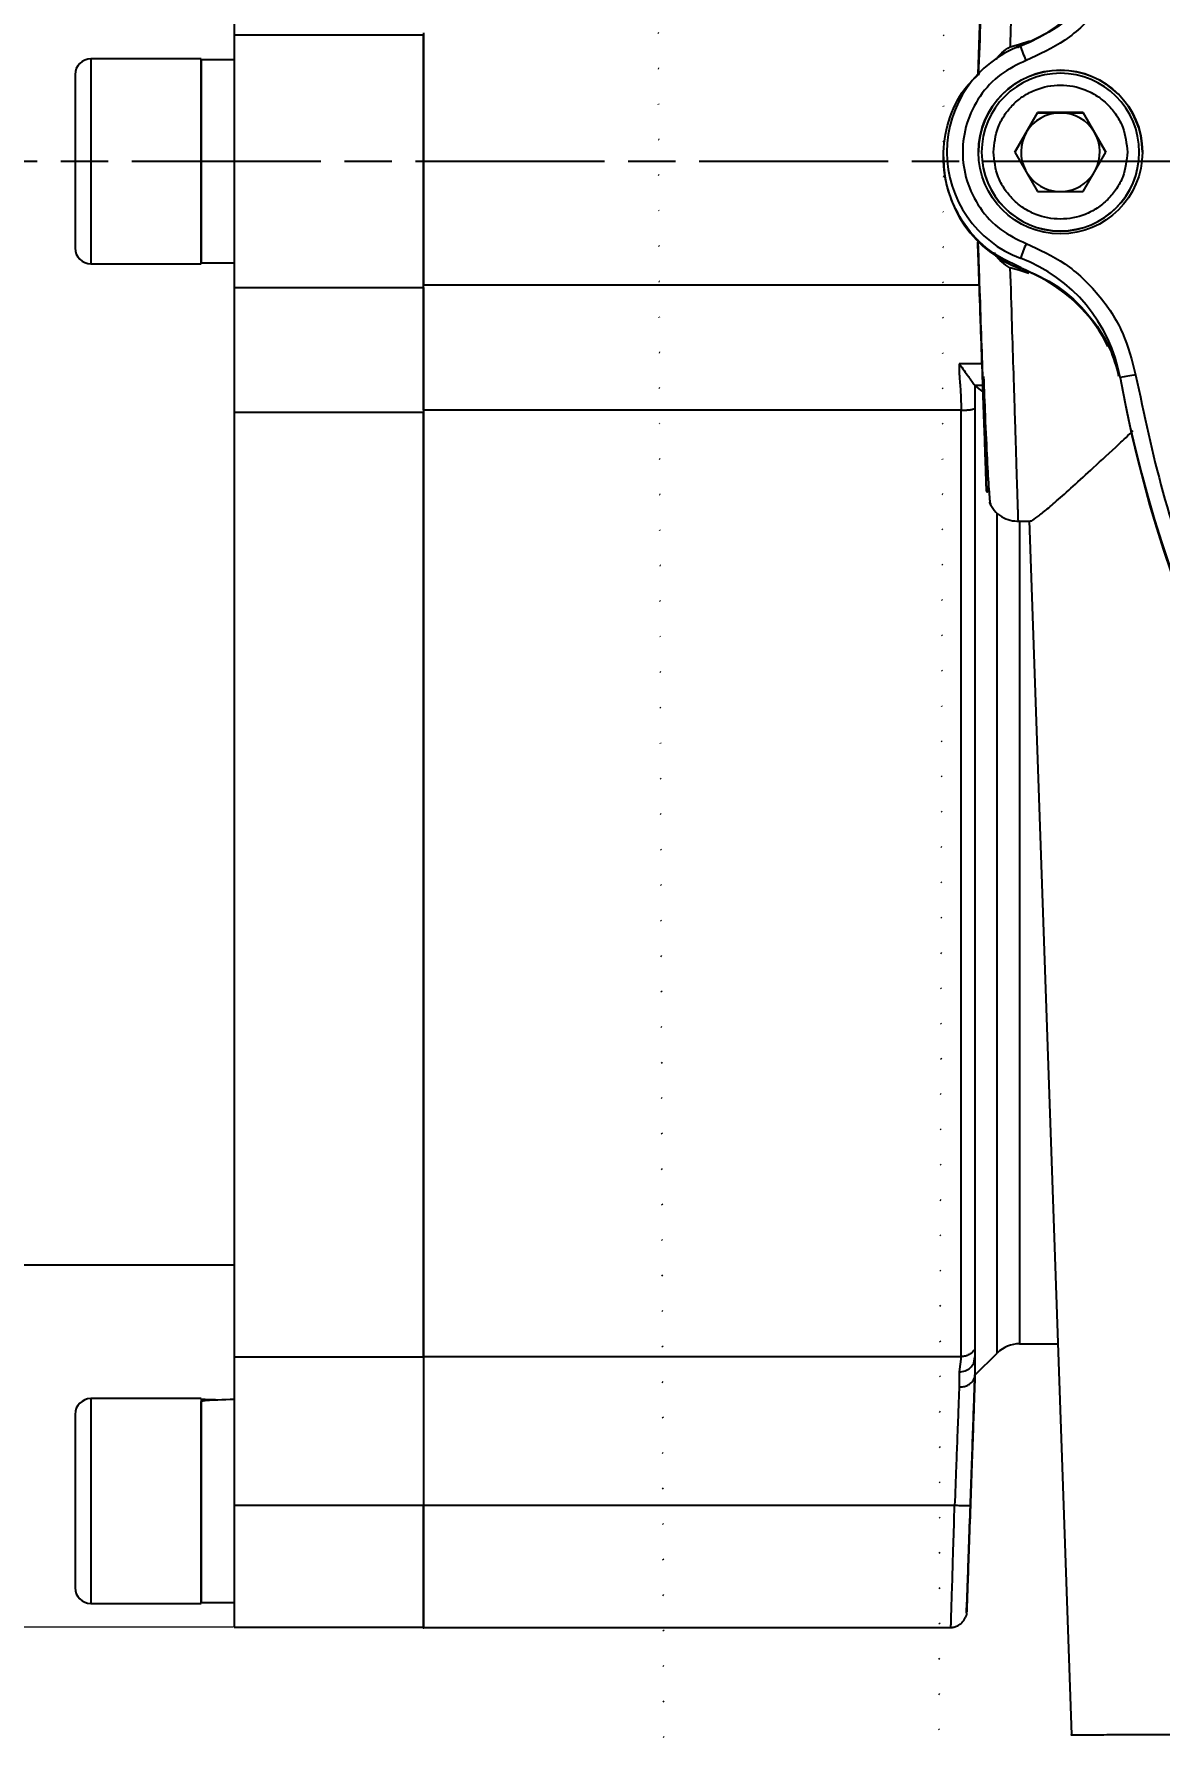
# Model space of a CAD drawing. Header units: millimetres. Extents: x 2642 to 4256, y 821 to 2003.
# Drawn here: x 3687.8 to 3759.3, y 1602 to 1709.9 of the extents above; entities that cross this region are included whole.
import ezdxf

# ---------------------------------------------------------------- set-up
doc = ezdxf.new("R2010")
doc.units = ezdxf.units.MM
doc.linetypes.add('AM_ISO08W050', pattern=[18, 12, -1.5, 3, -1.5])
doc.layers.add('5剖面线层', color=2, linetype='Continuous')
doc.layers.add('AM_5', color=3, linetype='Continuous', lineweight=25)
doc.layers.add('AM_7', color=4, linetype='AM_ISO08W050', lineweight=25)
doc.styles.add('SLDTEXTSTYLE1', font='txt.shx', dxfattribs={"width": 0.7, "bigfont": 'gbcbig.shx'})
doc.dimstyles.new('SLDDIMSTYLE12$0', dxfattribs={"dimtxt": 12, "dimasz": 10, "dimexe": 0, "dimexo": 0.0625, "dimgap": 0.875, "dimtad": 1, "dimdec": 1, "dimlfac": 1.8, "dimrnd": 1e-09, "dimzin": 12, "dimdsep": 46, "dimtxsty": 'SLDTEXTSTYLE1', "dimcen": 0.09, "dimdle": 8.16, "dimclrd": 3, "dimclre": 3, "dimadec": 0, "dimazin": 3, "dimtfac": 1, "dimtdec": 1, "dimtofl": 0, "dimtmove": 0, "dimatfit": 3, "dimfxl": 0, "dimfrac": 2, "dimtolj": 1, "dimlwd": 5, "dimlwe": 5, "dimarcsym": 0})

# ---------------------------------------------------------------- blocks, each defined once
blk = doc.blocks.new('*D27')
at = {"layer": 'AM_5', "color": 3, "lineweight": 5, "transparency": 16777216}
blk.add_line((3700.45, 1794.79), (3531.24, 1794.79), dxfattribs=at)
at = {"layer": 'AM_5', "color": 3, "linetype": 'Continuous', "lineweight": 5, "transparency": 16777216}
for p, q in [((3531.24, 1784.79), (3531.24, 1618.79)), ((3700.45, 1608.79), (3531.24, 1608.79))]:
    blk.add_line(p, q, dxfattribs=at)
at = {"layer": 'AM_5', "color": 3, "transparency": 16777216}
for points in [[(3529.57, 1784.79), (3532.9, 1784.79), (3531.24, 1794.79)], [(3529.57, 1618.79), (3532.9, 1618.79), (3531.24, 1608.79)]]:
    blk.add_solid(points, dxfattribs=at)
at = {"layer": 'Defpoints', "color": 0, "transparency": 16777216}
for p in [(3700.51, 1794.79), (3531.24, 1608.79), (3700.51, 1608.79)]:
    blk.add_point(p, dxfattribs=at)
at = {"layer": 'AM_5', "color": 0, "transparency": 16777216, "insert": (3524.36, 1701.79), "char_height": 12, "attachment_point": 5, "rotation": 90, "style": 'SLDTEXTSTYLE1'}
blk.add_mtext('\\A1;186', dxfattribs=at)

msp = doc.modelspace()

# ---------------------------------------------------------------- hatches: boundary and pattern name
at = {"layer": '5剖面线层'}
h = msp.add_hatch(dxfattribs=at)
h.set_pattern_fill('ANSI31', color=256, scale=0.5, angle=90)
h.set_pattern_definition([(135, (6315.0344, -2390.8635), (-1.122532, -1.122532), [])])
edge = h.paths.add_edge_path()
edge.add_ellipse((3736.457, 1847.564), major_axis=(-0.136, 701.893), ratio=0.0134611, start_angle=113.403806, end_angle=115.255842, ccw=False)
edge.add_arc((3731.06, 1250.811), 317.97, 90.58015, 91.86389)
edge.add_spline(control_points=[(3720.718, 1568.612), (3720.639, 1568.608), (3720.471, 1568.599), (3720.289, 1568.582), (3720.109, 1568.561), (3719.894, 1568.519), (3719.64, 1568.442), (3719.347, 1568.31), (3719.022, 1568.091), (3718.703, 1567.767), (3718.447, 1567.342), (3718.293, 1566.892), (3718.291, 1566.59), (3718.276, 1566.465)], knot_values=[0, 0, 0, 0, 0.143587, 0.3046059, 0.4330907, 0.511146, 0.5653697, 0.6229657, 0.690996, 0.7670468, 0.8502185, 0.9379743, 1, 1, 1, 1], degree=3, periodic=0)
edge.add_line((3718.276, 1566.465), (3718.279, 1548.092))
edge.add_line((3718.279, 1548.092), (3727.97, 1548.092))
edge = h.paths.add_edge_path()
edge.add_spline(control_points=[(3774.214, 1566.425), (3774.214, 1566.564), (3774.228, 1566.702), (3774.282, 1566.971), (3774.322, 1567.102), (3774.428, 1567.357), (3774.493, 1567.479), (3774.645, 1567.706), (3774.733, 1567.813), (3774.929, 1568.008), (3775.035, 1568.095), (3775.262, 1568.247), (3775.385, 1568.313), (3775.639, 1568.418), (3775.77, 1568.458), (3776.039, 1568.511), (3776.178, 1568.525), (3776.315, 1568.525)], knot_values=[0, 0, 0, 0, 0.125, 0.125, 0.25, 0.25, 0.375, 0.375, 0.5, 0.5, 0.625, 0.625, 0.75, 0.75, 0.875, 0.875, 1, 1, 1, 1], degree=3, periodic=0)
edge.add_line((3776.315, 1568.525), (3798.37, 1568.529))
edge.add_line((3798.37, 1568.529), (3798.37, 1572.746))
edge.add_line((3798.37, 1572.746), (3795.712, 1572.728))
edge.add_line((3795.712, 1572.728), (3787.697, 1572.787))
edge.add_line((3787.697, 1572.787), (3787.418, 1586.376))
edge.add_line((3787.418, 1586.376), (3787.31, 1586.376))
edge.add_line((3787.31, 1586.376), (3786.785, 1586.9))
edge.add_line((3786.785, 1586.9), (3786.26, 1587.425))
edge.add_line((3786.26, 1587.425), (3778.118, 1587.424))
edge.add_line((3778.118, 1587.424), (3777.592, 1586.899))
edge.add_line((3777.592, 1586.899), (3777.067, 1586.374))
edge.add_line((3777.067, 1586.374), (3777.066, 1584.274))
edge.add_line((3777.066, 1584.274), (3767.265, 1584.272))
edge.add_line((3767.265, 1584.272), (3767.144, 1577.429))
edge.add_line((3767.144, 1577.429), (3767.023, 1570.586))
edge.add_arc((3765.262, 1570.52), 1.762, -54.66619, 2.16996, ccw=False)
edge.add_arc((3780.168, 945.497), 623.74, 91.275674, 91.732412)
edge.add_arc((3752.756, 1943.449), 374.595, 270.03216, 271.30865, ccw=False)
edge.add_line((3752.966, 1568.854), (3745.183, 1568.825))
edge.add_ellipse((3736.457, 1847.564), major_axis=(-0.136, 701.893), ratio=0.0134611, start_angle=244.74386, end_angle=246.601321, ccw=False)
edge.add_line((3745.06, 1548.092), (3759.994, 1548.092))
edge.add_line((3759.994, 1548.092), (3759.994, 1551.724))
edge.add_line((3759.994, 1551.724), (3772.101, 1551.724))
edge.add_spline(control_points=[(3772.101, 1551.724), (3772.248, 1551.726), (3772.387, 1551.74), (3772.656, 1551.793), (3772.787, 1551.833), (3773.041, 1551.938), (3773.164, 1552.004), (3773.392, 1552.156), (3773.498, 1552.243), (3773.694, 1552.439), (3773.781, 1552.545), (3773.933, 1552.772), (3773.999, 1552.895), (3774.104, 1553.149), (3774.144, 1553.28), (3774.198, 1553.549), (3774.212, 1553.687), (3774.212, 1553.826)], knot_values=[0, 0, 0, 0, 0.125, 0.125, 0.25, 0.25, 0.375, 0.375, 0.5, 0.5, 0.625, 0.625, 0.75, 0.75, 0.875, 0.875, 1, 1, 1, 1], degree=3, periodic=0)
edge.add_line((3774.212, 1553.826), (3774.214, 1566.555))
h.paths.add_polyline_path([(3899.919, 1584.835), (3893.713, 1584.835), (3893.712, 1586.374), (3893.187, 1586.899), (3892.662, 1587.424), (3884.519, 1587.425), (3883.994, 1586.9), (3883.359, 1586.266), (3883.083, 1572.787), (3872.409, 1572.709), (3872.409, 1569.059), (3878.43, 1569.088), (3899.919, 1569.088)])
edge = h.paths.add_edge_path()
edge.add_spline(control_points=[(3920.223, 1571.124), (3920.222, 1570.957), (3920.244, 1570.797), (3920.324, 1570.483), (3920.383, 1570.327), (3920.611, 1569.894), (3920.831, 1569.641), (3921.096, 1569.452)], knot_values=[0, 0, 0, 0, 0.25, 0.25, 0.5, 0.5, 1, 1, 1, 1], degree=3, periodic=0)
edge.add_spline(control_points=[(3921.096, 1569.452), (3921.232, 1569.354), (3921.354, 1569.243), (3921.471, 1569.108), (3921.479, 1569.098), (3921.487, 1569.088)], knot_values=[0, 0, 0, 0, 0.25, 0.25, 0.2695281, 0.2695281, 0.2695281, 0.2695281], degree=3, periodic=0)
edge.add_line((3921.487, 1569.088), (3913.551, 1569.088))
edge.add_line((3913.551, 1569.088), (3913.551, 1584.835))
edge.add_line((3913.551, 1584.835), (3919.979, 1584.835))
edge.add_line((3919.979, 1584.835), (3919.984, 1584.835))
edge.add_line((3919.984, 1584.835), (3920.223, 1571.124))
h.paths.add_polyline_path([(3926.002, 1566.988, 0.4142136), (3923.902, 1569.088), (3913.716, 1569.088), (3913.735, 1552.291), (3913.735, 1548.092), (3917.228, 1548.092), (3921.973, 1548.092), (3924.002, 1548.092), (3926.002, 1548.092)])

# ---------------------------------------------------------------- linework, layer by layer
at = {"color": 7, "linetype": 'Continuous', "lineweight": 25}
for p, q in [((3700.512, 1717.723), (3700.512, 1709.785)), ((3747.906, 1713.242), (3747.699, 1707.322)), ((3712.512, 1709.785), (3700.512, 1709.785)), ((3700.512, 1709.785), (3700.512, 1693.795)), ((3712.512, 1693.795), (3712.512, 1709.785)), ((3750.267, 1709.21), (3750.994, 1709.442)), ((3698.412, 1708.29), (3691.412, 1708.29)), ((3691.412, 1708.29), (3691.412, 1695.29)), ((3698.412, 1708.29), (3698.412, 1695.29)), ((3749.739, 1709.055), (3750.267, 1709.21)), ((3750.215, 1709.001), (3750.447, 1709.128)), ((3700.512, 1708.23), (3698.412, 1708.23)), ((3698.412, 1695.35), (3698.412, 1708.23)), ((3751.491, 1704.877), (3750.048, 1702.377)), ((3750.77, 1703.62), (3751.491, 1704.87)), ((3754.378, 1704.877), (3751.491, 1704.877)), ((3751.491, 1704.87), (3751.491, 1704.877)), ((3751.491, 1704.87), (3752.935, 1704.87)), ((3752.935, 1704.87), (3754.378, 1704.87)), ((3755.821, 1702.377), (3754.378, 1704.877)), ((3754.378, 1704.87), (3754.378, 1704.877)), ((3754.378, 1704.87), (3755.1, 1703.62)), ((3750.05, 1702.373), (3750.77, 1703.62)), ((3755.1, 1703.62), (3755.82, 1702.373)), ((3745.512, 1702.081), (3745.512, 1702.008)), ((3745.735, 1702.379), (3745.735, 1702.345)), ((3747.935, 1702.375), (3747.935, 1702.364)), ((3750.048, 1702.377), (3751.491, 1699.877)), ((3754.378, 1699.877), (3755.821, 1702.377)), ((3757.935, 1702.364), (3757.935, 1702.375)), ((3751.491, 1699.877), (3754.378, 1699.877)), ((3698.412, 1695.35), (3700.512, 1695.35)), ((3750.403, 1695.605), (3750.403, 1695.638)), ((3691.412, 1695.29), (3698.412, 1695.29)), ((3750.292, 1694.874), (3749.735, 1695.033)), ((3750.331, 1695.004), (3750.292, 1694.874)), ((3750.929, 1694.68), (3750.292, 1694.874)), ((3750.447, 1694.96), (3750.447, 1695.033)), ((3700.512, 1693.795), (3712.512, 1693.795)), ((3700.512, 1693.795), (3700.512, 1685.857)), ((3712.512, 1693.957), (3747.79, 1693.957)), ((3712.512, 1693.795), (3712.512, 1685.857)), ((3747.79, 1693.957), (3747.795, 1693.821)), ((3755.953, 1690.033), (3755.844, 1690.281)), ((3747.965, 1688.94), (3746.518, 1688.94)), ((3756.725, 1688.066), (3756.725, 1688.032)), ((3747.512, 1687.558), (3747.496, 1687.586)), ((3747.496, 1687.586), (3748.012, 1687.586)), ((3747.512, 1687.558), (3747.512, 1686.101)), ((3748.027, 1687.164), (3747.512, 1687.558)), ((3748.015, 1687.586), (3748.076, 1687.586)), ((3712.512, 1685.857), (3700.512, 1685.857)), ((3746.646, 1685.999), (3712.512, 1685.996)), ((3750.245, 1678.956), (3751.021, 1678.956)), ((3750.953, 1679.002), (3753.643, 1601.953)), ((3559.512, 1631.791), (3700.512, 1631.79)), ((3747.512, 1626.449), (3747.512, 1625.87)), ((3750.34, 1626.77), (3752.777, 1626.77)), ((3700.512, 1625.946), (3700.511, 1616.51)), ((3700.512, 1625.946), (3712.512, 1625.946)), ((3712.512, 1625.946), (3712.511, 1616.51)), ((3712.512, 1625.96), (3746.645, 1625.96)), ((3746.645, 1625.96), (3746.511, 1624.989)), ((3747.435, 1625.533), (3747.512, 1625.87)), ((3747.443, 1625.549), (3747.512, 1625.946)), ((3747.512, 1624.77), (3748.926, 1626.184)), ((3747.512, 1625.87), (3747.512, 1624.801)), ((3746.511, 1624.989), (3746.511, 1624.027)), ((3747.512, 1624.801), (3747.512, 1624.77)), ((3747.512, 1624.77), (3747.512, 1624.743)), ((3698.411, 1623.29), (3691.411, 1623.29)), ((3691.411, 1623.29), (3691.411, 1610.29)), ((3698.411, 1623.29), (3698.411, 1610.29)), ((3698.411, 1610.352), (3698.411, 1623.115)), ((3712.511, 1616.51), (3700.511, 1616.51)), ((3700.511, 1616.51), (3700.511, 1608.79)), ((3712.511, 1608.79), (3712.511, 1616.51)), ((3746.223, 1616.507), (3712.511, 1616.507)), ((3691.411, 1610.29), (3698.411, 1610.29)), ((3698.411, 1610.35), (3700.511, 1610.35)), ((3700.511, 1608.79), (3712.511, 1608.79)), ((3712.511, 1608.77), (3745.989, 1608.77))]:
    msp.add_line(p, q, dxfattribs=at)
at = {"color": 7, "linetype": 'Continuous', "lineweight": 25, "flags": 128}
for points in [[(3700.512, 1685.857), (3700.512, 1680.737), (3700.512, 1675.715), (3700.512, 1670.814), (3700.512, 1666.056), (3700.512, 1661.463), (3700.512, 1657.057), (3700.512, 1652.858), (3700.512, 1648.885), (3700.512, 1645.157), (3700.512, 1641.691), (3700.512, 1638.504), (3700.512, 1635.609), (3700.512, 1633.02), (3700.512, 1630.75), (3700.512, 1628.808), (3700.512, 1627.204), (3700.512, 1625.946)], [(3712.512, 1625.946), (3712.512, 1627.204), (3712.512, 1628.808), (3712.512, 1630.75), (3712.512, 1633.02), (3712.512, 1635.609), (3712.512, 1638.504), (3712.512, 1641.691), (3712.512, 1645.157), (3712.512, 1648.885), (3712.512, 1652.858), (3712.512, 1657.057), (3712.512, 1661.463), (3712.512, 1666.056), (3712.512, 1670.814), (3712.512, 1675.715), (3712.512, 1680.737), (3712.512, 1685.857)], [(3746.645, 1625.96), (3746.645, 1627.229), (3746.645, 1628.844), (3746.646, 1630.796), (3746.646, 1633.076), (3746.646, 1635.675), (3746.646, 1638.579), (3746.646, 1641.776), (3746.646, 1645.25), (3746.646, 1648.986), (3746.646, 1652.966), (3746.646, 1657.172), (3746.646, 1661.584), (3746.646, 1666.183), (3746.646, 1670.946), (3746.646, 1675.851), (3746.646, 1680.877), (3746.646, 1685.999)], [(3747.512, 1686.101), (3747.512, 1681.012), (3747.512, 1676.018), (3747.512, 1671.144), (3747.512, 1666.412), (3747.512, 1661.844), (3747.512, 1657.46), (3747.512, 1653.281), (3747.512, 1649.326), (3747.512, 1645.615), (3747.512, 1642.163), (3747.512, 1638.987), (3747.512, 1636.101), (3747.512, 1633.52), (3747.512, 1631.254), (3747.512, 1629.314), (3747.512, 1627.71), (3747.512, 1626.449)], [(3748.926, 1626.184), (3748.926, 1626.184), (3748.926, 1626.363), (3748.926, 1626.893), (3748.926, 1627.771), (3748.926, 1628.994), (3748.926, 1630.555), (3748.926, 1632.447), (3748.926, 1634.662), (3748.926, 1637.19), (3748.926, 1640.018), (3748.926, 1643.133), (3748.926, 1646.521), (3748.926, 1650.166), (3748.926, 1654.052), (3748.926, 1658.159), (3748.926, 1662.469), (3748.926, 1666.963), (3748.926, 1671.618), (3748.926, 1676.413), (3748.926, 1679.439)], [(3750.34, 1678.918), (3750.34, 1674.69), (3750.34, 1669.973), (3750.34, 1665.406), (3750.34, 1661.008), (3750.34, 1656.8), (3750.34, 1652.803), (3750.34, 1649.035), (3750.34, 1645.514), (3750.34, 1642.256), (3750.34, 1639.276), (3750.34, 1636.588), (3750.34, 1634.205), (3750.34, 1632.138), (3750.34, 1630.396), (3750.34, 1628.989), (3750.34, 1627.921), (3750.34, 1627.199), (3750.34, 1626.826), (3750.34, 1626.77)]]:
    msp.add_lwpolyline(points, dxfattribs=at)
at = {"color": 7, "linetype": 'Continuous', "lineweight": 25}
msp.add_circle((3752.935, 1702.381), 5.2, dxfattribs=at)
for centre, radius, start, end in [((3746.887, 1718.48), 10, 290.58663, 349.69385), ((3691.412, 1707.29), 1, 89.99969, 179.99969), ((3752.935, 1702.379), 7.2, 110.58661, 179.99981), ((3441.627, 1592.34), 330.121, 20.5433, 20.71651), ((3752.935, 1702.364), 5.2, 0.00011, 179.99974), ((3752.935, 1702.375), 5, 359.99978, 179.99975), ((3752.935, 1702.37), 2.5, 89.99966, 149.9996), ((3752.935, 1702.37), 2.5, 29.99978, 89.99971), ((3752.935, 1702.37), 2.5, 149.99962, 207.09742), ((3752.935, 1702.37), 2.5, 332.90197, 29.99975), ((3753.012, 1702.008), 7.5, 179.99988, 250.00153), ((3752.935, 1702.379), 7.2, 179.99987, 249.41339), ((3752.935, 1702.375), 5, 179.99995, 359.99959), ((3752.935, 1702.364), 5, 179.99995, 359.99959), ((3752.935, 1702.37), 2.5, 212.9021, 265.89476), ((3752.935, 1702.37), 2.5, 274.10462, 327.09726), ((4064.303, 1578.538), 335.031, 159.37056, 159.54192), ((3691.412, 1696.29), 1, 179.99969, 269.99969), ((3746.887, 1686.277), 10, 10.30615, 69.41337), ((3747.027, 1685.563), 10, 28.14855, 70.0015), ((3778.758, 1571.095), 119.028, 100.18577, 100.66732), ((3835.435, 1702.379), 80, 190.30617, 259.69396), ((3835.512, 1702.006), 80, 190.52799, 258.6349), ((3750.34, 1624.77), 2, 89.99969, 134.99969), ((3691.411, 1622.29), 1, 89.99969, 179.99969), ((3691.411, 1611.29), 1, 179.99969, 269.99969)]:
    msp.add_arc(centre, radius, start, end, dxfattribs=at)
for centre, start_param, end_param in [((3698.411, 1616.79), 1.4765235, 1.5707963), ((3700.511, 1616.79), 1.5707963, 1.760193)]:
    msp.add_ellipse(centre, major_axis=(11.154, 0), ratio=0.5773503, start_param=start_param, end_param=end_param, dxfattribs=at)
for points, knots in [([(3750.257, 1725.248), (3750.255, 1725.198), (3750.252, 1725.096), (3750.227, 1724.325), (3750.194, 1723.314), (3750.158, 1722.185), (3750.11, 1720.68), (3750.045, 1718.671), (3749.96, 1716.011), (3749.858, 1712.796), (3749.779, 1710.331), (3749.739, 1709.055)], [0, 0, 0, 0, 0.1217334, 0.2456529, 0.3295313, 0.4143849, 0.5002146, 0.6112196, 0.7315209, 0.8611156, 1, 1, 1, 1]), ([(3748.543, 1724.13), (3748.529, 1724.166), (3748.488, 1724.278), (3748.406, 1723.35), (3748.293, 1721.453), (3748.164, 1718.619), (3748.019, 1715.047), (3747.873, 1711.2), (3747.774, 1708.461), (3747.731, 1707.249)], [0, 0, 0, 0, 0.0766683, 0.2378832, 0.398102, 0.5574825, 0.7161906, 0.8743952, 1, 1, 1, 1]), ([(3757.709, 1716.514), (3757.476, 1715.611), (3757.001, 1713.775), (3755.416, 1711.361), (3753.324, 1709.371), (3751.601, 1708.576), (3750.755, 1708.185)], [0, 0, 0, 0, 0.24579633, 0.5, 0.75420367, 1, 1, 1, 1]), ([(3748.865, 1708.261), (3748.977, 1708.409), (3749.219, 1708.729), (3749.557, 1708.941), (3749.739, 1709.055)], [0, 0, 0, 0, 0.4647089, 1, 1, 1, 1]), ([(3690.412, 1707.29), (3690.412, 1707.217), (3690.412, 1707.104), (3690.412, 1706.418), (3690.412, 1705.708), (3690.412, 1704.827), (3690.412, 1703.546), (3690.412, 1701.79), (3690.412, 1700.034), (3690.412, 1698.753), (3690.412, 1697.872), (3690.412, 1697.162), (3690.412, 1696.477), (3690.412, 1696.364), (3690.412, 1696.29)], [0, 0, 0, 0, 0.1197284, 0.1841803, 0.25, 0.3158197, 0.3802716, 0.5, 0.6197284, 0.6841803, 0.75, 0.8158197, 0.8802716, 1, 1, 1, 1]), ([(3750.447, 1695.033), (3749.753, 1695.358), (3748.364, 1696.008), (3746.775, 1697.72), (3745.747, 1699.787), (3745.391, 1702.085), (3745.76, 1704.358), (3746.594, 1706.216), (3747.485, 1707.059), (3747.82, 1707.376)], [0, 0, 0, 0, 0.1514487, 0.3028974, 0.4543462, 0.6057949, 0.7572436, 0.9086923, 1, 1, 1, 1]), ([(3750.755, 1708.185), (3750.201, 1707.921), (3749.067, 1707.38), (3747.758, 1705.961), (3746.92, 1704.245), (3746.644, 1702.381), (3746.92, 1700.517), (3747.758, 1698.8), (3749.067, 1697.382), (3750.201, 1696.841), (3750.755, 1696.577)], [0, 0, 0, 0, 0.122089, 0.25, 0.377911, 0.5, 0.622089, 0.75, 0.877911, 1, 1, 1, 1]), ([(3748.685, 1702.377), (3748.741, 1702.911), (3748.829, 1703.734), (3749.359, 1704.723), (3749.907, 1705.403), (3750.588, 1705.955), (3751.578, 1706.469), (3752.935, 1706.729), (3754.292, 1706.469), (3755.281, 1705.955), (3755.962, 1705.403), (3756.511, 1704.723), (3757.041, 1703.733), (3757.128, 1702.911), (3757.185, 1702.377)], [0, 0, 0, 0, 0.1197284, 0.1841803, 0.25, 0.3158197, 0.3802716, 0.5, 0.6197284, 0.6841803, 0.75, 0.8158197, 0.8802716, 1, 1, 1, 1]), ([(3757.185, 1702.377), (3757.128, 1701.842), (3757.041, 1701.02), (3756.511, 1700.03), (3755.962, 1699.35), (3755.281, 1698.798), (3754.292, 1698.284), (3752.935, 1698.024), (3751.578, 1698.284), (3750.588, 1698.798), (3749.907, 1699.35), (3749.359, 1700.03), (3748.829, 1701.02), (3748.741, 1701.842), (3748.685, 1702.377)], [0, 0, 0, 0, 0.1197284, 0.1841803, 0.25, 0.3158197, 0.3802716, 0.5, 0.6197284, 0.6841803, 0.75, 0.8158197, 0.8802716, 1, 1, 1, 1]), ([(3747.693, 1696.81), (3747.716, 1696.167), (3747.779, 1694.349), (3747.876, 1691.563), (3747.981, 1688.558), (3748.072, 1685.957), (3748.146, 1683.821), (3748.201, 1682.223), (3748.237, 1681.201), (3748.251, 1680.792), (3748.243, 1681.002), (3748.214, 1681.832), (3748.164, 1683.25), (3748.095, 1685.221), (3748.009, 1687.684), (3747.909, 1690.554), (3747.833, 1692.732), (3747.795, 1693.821)], [0, 0, 0, 0, 0.0375957, 0.1063366, 0.1750804, 0.243824, 0.3125667, 0.3813092, 0.4500521, 0.518795, 0.587537, 0.6562791, 0.7250226, 0.7937664, 0.8625103, 0.9312548, 1, 1, 1, 1]), ([(3747.79, 1693.957), (3747.784, 1694.113), (3747.773, 1694.434), (3747.733, 1695.604), (3747.699, 1696.567), (3747.696, 1696.655)], [0, 0, 0, 0, 0.4620596, 0.9510913, 1, 1, 1, 1]), ([(3747.931, 1689.955), (3747.929, 1690.002), (3747.927, 1690.073), (3747.912, 1690.495), (3747.894, 1691.012), (3747.869, 1691.705), (3747.841, 1692.532), (3747.814, 1693.312), (3747.787, 1694.091), (3747.759, 1694.917), (3747.734, 1695.608), (3747.716, 1696.122), (3747.701, 1696.541), (3747.699, 1696.61), (3747.697, 1696.655)], [0, 0, 0, 0, 0.1213599, 0.1847896, 0.2498693, 0.3550213, 0.4225846, 0.5, 0.5774194, 0.644984, 0.7501306, 0.8152129, 0.8786435, 1, 1, 1, 1]), ([(3750.755, 1696.577), (3751.601, 1696.186), (3753.324, 1695.391), (3755.416, 1693.401), (3757.001, 1690.987), (3757.476, 1689.15), (3757.709, 1688.247)], [0, 0, 0, 0, 0.24579633, 0.5, 0.75420367, 1, 1, 1, 1]), ([(3749.735, 1695.033), (3749.563, 1695.147), (3749.208, 1695.382), (3748.873, 1695.729), (3748.771, 1695.963), (3748.757, 1695.995)], [0, 0, 0, 0, 0.44903943, 0.92413199, 1, 1, 1, 1]), ([(3749.735, 1695.033), (3749.774, 1693.81), (3749.849, 1691.444), (3749.938, 1688.655), (3750.005, 1686.553), (3750.054, 1685.005), (3750.108, 1683.321), (3750.161, 1681.646), (3750.207, 1680.191), (3750.235, 1679.308), (3750.248, 1678.921), (3750.245, 1678.992), (3750.245, 1679.007)], [0, 0, 0, 0, 0.1340749, 0.2594439, 0.3382255, 0.41313, 0.4841574, 0.6085038, 0.7306346, 0.850552, 0.9682583, 1, 1, 1, 1]), ([(3750.447, 1695.033), (3751.239, 1694.676), (3752.822, 1693.963), (3754.727, 1692.16), (3756.074, 1690.198), (3756.466, 1688.766), (3756.63, 1688.17)], [0, 0, 0, 0, 0.2693299, 0.5386597, 0.8079896, 1, 1, 1, 1]), ([(3746.518, 1688.94), (3746.515, 1688.761), (3746.508, 1688.298), (3746.596, 1687.333), (3746.627, 1686.509), (3746.646, 1685.999)], [0, 0, 0, 0, 0.1942422, 0.5006255, 1, 1, 1, 1]), ([(3746.518, 1688.94), (3746.722, 1688.66), (3747.091, 1688.151), (3747.371, 1687.761), (3747.496, 1687.586)], [0, 0, 0, 0, 0.5512851, 1, 1, 1, 1]), ([(3748.054, 1688.147), (3748.087, 1687.296), (3748.17, 1685.231), (3748.283, 1682.764), (3748.394, 1680.862), (3748.475, 1679.937), (3748.517, 1680.041), (3748.53, 1680.075)], [0, 0, 0, 0, 0.1663905, 0.4035453, 0.6419371, 0.881799, 1, 1, 1, 1]), ([(3757.709, 1688.247), (3758.236, 1685.751), (3759.298, 1680.714), (3761.837, 1673.337), (3765.106, 1666.095), (3769.168, 1659.116), (3773.98, 1652.513), (3779.473, 1646.419), (3785.566, 1640.927), (3792.169, 1636.115), (3799.148, 1632.052), (3806.39, 1628.783), (3813.767, 1626.244), (3818.805, 1625.182), (3821.301, 1624.656)], [0, 0, 0, 0, 0.0799588, 0.1613715, 0.2441424, 0.3288926, 0.4142166, 0.5, 0.5857784, 0.6711024, 0.7558576, 0.8386237, 0.9200388, 1, 1, 1, 1]), ([(3751.021, 1678.982), (3751.032, 1678.976), (3751.072, 1678.951), (3751.362, 1679.142), (3751.898, 1679.556), (3752.689, 1680.232), (3753.729, 1681.157), (3755.06, 1682.375), (3756.349, 1683.57), (3757.254, 1684.42), (3757.559, 1684.706)], [0, 0, 0, 0, 0.0472969, 0.1728497, 0.3043941, 0.4397908, 0.5874926, 0.7427969, 0.9134319, 1, 1, 1, 1]), ([(3748.368, 1681.305), (3748.332, 1681.062), (3748.285, 1680.743), (3748.273, 1680.818), (3748.27, 1680.836)], [0, 0, 0, 0, 0.7636811, 1, 1, 1, 1]), ([(3748.408, 1680.174), (3748.505, 1679.992), (3748.701, 1679.627), (3749.184, 1679.23), (3749.737, 1678.985), (3750.125, 1678.967), (3750.312, 1678.958)], [0, 0, 0, 0, 0.2550203, 0.5141547, 0.7657096, 1, 1, 1, 1]), ([(3746.511, 1624.027), (3746.609, 1624.032), (3746.786, 1624.041), (3747.022, 1624.124), (3747.252, 1624.259), (3747.418, 1624.446), (3747.499, 1624.644), (3747.508, 1624.754), (3747.511, 1624.801)], [0, 0, 0, 0, 0.1874448, 0.3409821, 0.4929365, 0.7407612, 0.8890397, 1, 1, 1, 1]), ([(3747.222, 1616.505), (3747.251, 1617.324), (3747.307, 1618.929), (3747.385, 1621.176), (3747.456, 1623.195), (3747.493, 1624.264), (3747.512, 1624.801)], [0, 0, 0, 0, 0.2568471, 0.5031719, 0.7503964, 1, 1, 1, 1]), ([(3747.511, 1624.743), (3747.493, 1624.229), (3747.458, 1623.204), (3747.389, 1621.245), (3747.31, 1618.988), (3747.252, 1617.334), (3747.222, 1616.475)], [0, 0, 0, 0, 0.2403635, 0.4802116, 0.7299606, 1, 1, 1, 1]), ([(3746.511, 1624.027), (3746.494, 1623.565), (3746.457, 1622.598), (3746.389, 1620.833), (3746.31, 1618.779), (3746.254, 1617.332), (3746.223, 1616.507)], [0, 0, 0, 0, 0.2388489, 0.4999327, 0.7148242, 1, 1, 1, 1]), ([(3690.411, 1622.29), (3690.411, 1622.217), (3690.411, 1622.104), (3690.411, 1621.418), (3690.411, 1620.708), (3690.411, 1619.827), (3690.411, 1618.546), (3690.411, 1617.482), (3690.411, 1616.79)], [0, 0, 0, 0, 0.2394568, 0.3683607, 0.5, 0.6316393, 0.7605432, 1, 1, 1, 1]), ([(3690.411, 1616.79), (3690.411, 1616.098), (3690.411, 1615.034), (3690.411, 1613.753), (3690.411, 1612.872), (3690.411, 1612.162), (3690.411, 1611.477), (3690.411, 1611.364), (3690.411, 1611.29)], [0, 0, 0, 0, 0.2394568, 0.3683607, 0.5, 0.6316393, 0.7605432, 1, 1, 1, 1]), ([(3712.511, 1616.507), (3712.511, 1615.49), (3712.511, 1613.455), (3712.511, 1610.861), (3712.511, 1609.264), (3712.511, 1608.578), (3712.511, 1608.772), (3712.511, 1608.773)], [0, 0, 0, 0, 0.24965667, 0.49931334, 0.74897002, 0.99862669, 1, 1, 1, 1]), ([(3745.989, 1608.816), (3745.988, 1608.805), (3745.987, 1608.763), (3745.998, 1609.157), (3746.031, 1610.205), (3746.085, 1611.983), (3746.151, 1614.148), (3746.197, 1615.649), (3746.223, 1616.507)], [0, 0, 0, 0, 0.0507582, 0.1966055, 0.4050787, 0.6314078, 0.7892811, 1, 1, 1, 1]), ([(3747.222, 1616.505), (3747.209, 1616.501), (3747.188, 1616.495), (3747.063, 1616.492), (3746.934, 1616.491), (3746.774, 1616.493), (3746.542, 1616.497), (3746.349, 1616.503), (3746.223, 1616.507)], [0, 0, 0, 0, 0.2394737, 0.3683715, 0.5, 0.6316285, 0.7605263, 1, 1, 1, 1]), ([(3747.222, 1616.475), (3747.191, 1615.583), (3747.129, 1613.799), (3747.051, 1611.562), (3746.998, 1610.075), (3746.98, 1609.561), (3746.999, 1610.093), (3747.051, 1611.591), (3747.129, 1613.833), (3747.191, 1615.614), (3747.222, 1616.505)], [0, 0, 0, 0, 0.12511321, 0.25020382, 0.37530181, 0.50039159, 0.6254154, 0.75032601, 0.87515536, 1, 1, 1, 1]), ([(3747.058, 1611.78), (3747.058, 1611.787), (3747.076, 1612.288), (3747.134, 1613.954), (3747.194, 1615.655), (3747.222, 1616.475)], [0, 0, 0, 0, 0.0074222, 0.5212583, 1, 1, 1, 1]), ([(3745.945, 1608.771), (3746.02, 1608.774), (3746.166, 1608.778), (3746.39, 1608.86), (3746.569, 1608.976), (3746.692, 1609.089), (3746.769, 1609.176), (3746.833, 1609.263), (3746.883, 1609.346), (3747.012, 1609.614), (3746.964, 1609.731), (3747.013, 1610.266), (3747.042, 1611.234), (3747.058, 1611.78)], [0, 0, 0, 0, 0.0475591, 0.0923752, 0.1307592, 0.147079, 0.161791, 0.1758924, 0.1909925, 0.2088499, 0.3792668, 0.6505862, 1, 1, 1, 1]), ([(3753.643, 1601.953), (3753.643, 1601.953), (3753.533, 1601.955), (3753.916, 1601.961), (3754.84, 1601.968), (3756.469, 1601.976), (3758.651, 1601.982), (3761.342, 1601.988), (3764.451, 1601.992), (3767.883, 1601.995), (3771.527, 1601.997), (3775.27, 1601.998), (3778.993, 1601.997), (3782.579, 1601.994), (3785.913, 1601.991), (3788.896, 1601.986), (3791.417, 1601.98), (3793.454, 1601.973), (3794.303, 1601.968), (3794.728, 1601.966)], [0, 0, 0, 0, 0.00002617, 0.06252453, 0.1250229, 0.18752126, 0.25001962, 0.31251799, 0.37501635, 0.43751472, 0.50001308, 0.56251145, 0.62500981, 0.68750818, 0.75000654, 0.81250491, 0.87500327, 0.93750164, 1, 1, 1, 1])]:
    msp.add_open_spline(points, degree=3, knots=knots, dxfattribs=at)
for points in [[(3756.859, 1716.698), (3756.637, 1715.859), (3756.193, 1714.181), (3754.733, 1711.998), (3752.821, 1710.199), (3751.238, 1709.485), (3750.447, 1709.128)], [(3712.512, 1709.947), (3712.512, 1709.799), (3712.512, 1709.502), (3712.512, 1707.645), (3712.512, 1705.043), (3712.512, 1701.969), (3712.512, 1698.893), (3712.512, 1696.284), (3712.512, 1694.416), (3712.512, 1694.11), (3712.512, 1693.957)], [(3712.512, 1685.996), (3712.512, 1687.059), (3712.512, 1689.187), (3712.512, 1691.727), (3712.512, 1693.513), (3712.512, 1693.809), (3712.512, 1693.957)], [(3712.512, 1685.996), (3712.512, 1683.572), (3712.512, 1678.725), (3712.512, 1671.707), (3712.512, 1664.957), (3712.512, 1658.552), (3712.512, 1652.548), (3712.512, 1647.001), (3712.512, 1641.961), (3712.512, 1637.479), (3712.512, 1633.589), (3712.512, 1630.345), (3712.512, 1627.715), (3712.512, 1626.545), (3712.512, 1625.96)], [(3746.646, 1685.999), (3746.733, 1686), (3746.908, 1686.003), (3747.151, 1686.024), (3747.364, 1686.057), (3747.462, 1686.086), (3747.512, 1686.101)], [(3747.512, 1626.449), (3747.462, 1626.378), (3747.363, 1626.236), (3747.151, 1626.082), (3746.907, 1625.979), (3746.733, 1625.966), (3746.645, 1625.96)], [(3712.512, 1625.96), (3712.512, 1625.625), (3712.512, 1624.956), (3712.511, 1622.705), (3712.511, 1619.819), (3712.511, 1617.611), (3712.511, 1616.507)], [(3746.511, 1624.989), (3746.642, 1625.002), (3746.903, 1625.029), (3747.243, 1625.23), (3747.371, 1625.432), (3747.435, 1625.533)]]:
    msp.add_open_spline(points, degree=3, dxfattribs=at)
at = {"layer": 'AM_7'}
msp.add_line((3550.012, 1701.79), (4188.229, 1701.79), dxfattribs=at)

# ---------------------------------------------------------------- dimensions: what is measured, and where the dimension line sits
at = {"layer": 'AM_5'}
dim = msp.add_linear_dim(base=(3531.237, 1608.79), p1=(3700.512, 1794.79), p2=(3700.511, 1608.79), angle=90, dimstyle='SLDDIMSTYLE12$0', override={"dimlfac": 1, "dimpost": ''}, dxfattribs=at)
dim.commit()
dim.dimension.update_dxf_attribs({"geometry": '*D27', "text_midpoint": (3524.362, 1701.79)})

doc.saveas('drawing.dxf')
